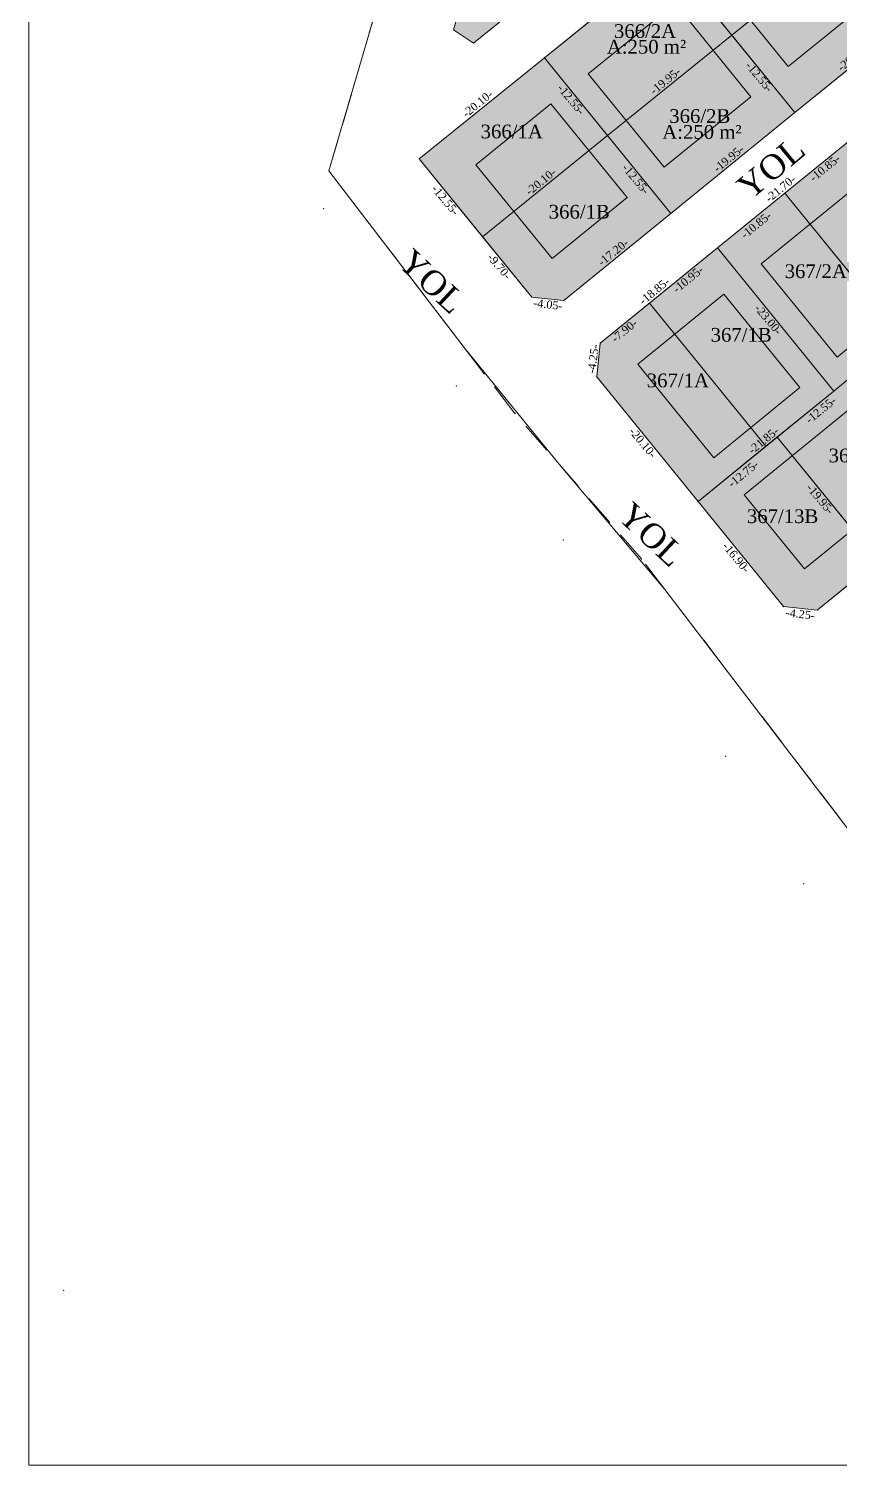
# Model space of a CAD drawing. Header units: millimetres. Extents: x 566284 to 574062, y 4517236 to 4521877.
# Drawn here: x 572009.1 to 572110.5, y 4517973.9 to 4518153.4 of the extents above; entities that cross this region are included whole.
import ezdxf

# ---------------------------------------------------------------- set-up
doc = ezdxf.new("R2010")
doc.units = ezdxf.units.MM
doc.layers.get('0').update_dxf_attribs({"color": 5, "lineweight": 0})
for name, color, linetype, lineweight in [('1_UYG_DISI', 6, 'Continuous', 0), ('DETAY_SNR_PAFTA', 251, 'Continuous', 0), ('DETAY_YAZI_PAFTA', 1, 'Continuous', 0), ('NKOT', 1, 'Continuous', 0), ('NOKTA_PARSEL_YENI', 18, 'Continuous', 0), ('SNRTIP_GECERLI', 30, 'Continuous', 0), ('YAPI OTURUM SINIRI', 253, 'Continuous', 0), ('yazı', 8, 'Continuous', 20), ('yeni', 4, 'Continuous', 0)]:
    doc.layers.add(name, color=color, linetype=linetype, lineweight=lineweight)
doc.styles.get("Standard").update_dxf_attribs({"font": 'TimesNewRoman.ttf'})

msp = doc.modelspace()

# ---------------------------------------------------------------- hatches: boundary and pattern name
h = msp.add_hatch(color=3)
h.dxf.hatch_style = 1
h.paths.add_polyline_path([(572088.91, 4518180.33), (572069.95, 4518179.76), (572062.19, 4518153.26), (572064.68, 4518151.61), (572091.54, 4518173.34)])
at = {"layer": 'DETAY_YAZI_PAFTA'}
h = msp.add_hatch(color=1, dxfattribs=at)
h.dxf.hatch_style = 1
h.paths.add_polyline_path([(572112.51, 4518165.17), (572104.6, 4518174.9), (572089.05, 4518162.32), (572096.96, 4518152.59)])
h = msp.add_hatch(color=1, dxfattribs=at)
h.dxf.hatch_style = 1
h.paths.add_polyline_path([(572112.51, 4518165.17), (572096.96, 4518152.59), (572104.83, 4518142.91), (572120.35, 4518155.52)])
h = msp.add_hatch(color=1, dxfattribs=at)
h.dxf.hatch_style = 1
h.paths.add_polyline_path([(572096.96, 4518152.59), (572089.05, 4518162.32), (572073.53, 4518149.77), (572081.44, 4518140.04)])
h = msp.add_hatch(color=1, dxfattribs=at)
h.dxf.hatch_style = 1
h.paths.add_polyline_path([(572104.83, 4518142.91), (572096.96, 4518152.59), (572081.44, 4518140.04), (572089.35, 4518130.31)])
h = msp.add_hatch(color=256, dxfattribs=at)
h.dxf.hatch_style = 1
h.paths.add_polyline_path([(572081.44, 4518140.04), (572073.53, 4518149.77), (572057.91, 4518137.14), (572065.82, 4518127.41)])
h = msp.add_hatch(color=256, dxfattribs=at)
h.dxf.hatch_style = 1
h.paths.add_polyline_path([(572081.44, 4518140.04), (572065.82, 4518127.41), (572071.96, 4518119.86), (572075.98, 4518119.45), (572089.35, 4518130.31)])
h = msp.add_hatch(color=1, dxfattribs=at)
h.dxf.hatch_style = 1
h.paths.add_polyline_path([(572111.99, 4518139.7), (572103.57, 4518132.86), (572118.1, 4518114.99), (572121.42, 4518117.69), (572126.51, 4518121.85)])
h = msp.add_hatch(color=1, dxfattribs=at)
h.dxf.hatch_style = 1
h.paths.add_polyline_path([(572103.57, 4518132.86), (572095.15, 4518126.01), (572109.69, 4518108.12), (572112.35, 4518110.3), (572118.1, 4518114.99)])
h = msp.add_hatch(color=1, dxfattribs=at)
h.dxf.hatch_style = 1
h.paths.add_polyline_path([(572095.15, 4518126.01), (572086.66, 4518119.11), (572101.22, 4518101.21), (572109.69, 4518108.12)])
h = msp.add_hatch(color=1, dxfattribs=at)
h.dxf.hatch_style = 1
h.paths.add_polyline_path([(572086.66, 4518119.11), (572080.51, 4518114.1), (572080.07, 4518109.88), (572092.74, 4518094.3), (572101.22, 4518101.21)])
h = msp.add_hatch(color=1, dxfattribs=at)
h.dxf.hatch_style = 1
h.paths.add_polyline_path([(572112.35, 4518110.3), (572109.69, 4518108.12), (572102.63, 4518102.36), (572115.2, 4518086.9), (572124.94, 4518094.81)])
h = msp.add_hatch(color=1, dxfattribs=at)
h.dxf.hatch_style = 1
h.paths.add_polyline_path([(572102.63, 4518102.36), (572092.74, 4518094.3), (572103.41, 4518081.18), (572107.63, 4518080.74), (572115.2, 4518086.9)])

# ---------------------------------------------------------------- linework, layer by layer
at = {"color": 18, "true_color": 0x000000}
for points in [[(572060.14, 4518411.62), (572157.77, 4518267.92), (572230.03, 4518270.8), (572232.71, 4518273.9), (572232.47, 4518276.21), (572242.35, 4518277.84), (572247.04, 4518233.48), (572245.54, 4518131.54), (572225.56, 4518073.59), (572224.37, 4518074.43), (572161.36, 4518007.41), (572157.96, 4518005.53), (572125.03, 4518035.66), (572099.52, 4518069.02), (572088.59, 4518083.32), (572075.17, 4518099.21), (572063.64, 4518113.4), (572046.61, 4518135.62), (572058.34, 4518175.72), (572061.43, 4518229.63), (572047.35, 4518275.69), (572046.59, 4518320.31), (572049.98, 4518402.06), (572060.14, 4518411.62)], [(572069.95, 4518179.76), (572088.91, 4518180.33), (572091.54, 4518173.34), (572064.68, 4518151.61), (572062.19, 4518153.26), (572069.95, 4518179.76)]]:
    msp.add_lwpolyline(points, dxfattribs=at)
at = {"layer": '1_UYG_DISI', "color": 18, "lineweight": 0, "true_color": 0x000000}
for p, q in [((572062.19, 4518153.26), (572069.95, 4518179.76)), ((572091.54, 4518173.34), (572064.68, 4518151.61)), ((572051.66, 4518152.89), (572052.79, 4518156.73)), ((572064.68, 4518151.61), (572062.19, 4518153.26)), ((572049.98, 4518147.13), (572051.1, 4518150.97)), ((572048.29, 4518141.37), (572049.42, 4518145.21)), ((572046.61, 4518135.62), (572047.73, 4518139.45)), ((572047.82, 4518134.04), (572046.61, 4518135.62)), ((572051.47, 4518129.28), (572049.04, 4518132.45)), ((572055.12, 4518124.51), (572052.69, 4518127.69)), ((572058.77, 4518119.75), (572056.34, 4518122.93)), ((572062.42, 4518114.99), (572059.99, 4518118.17)), ((572066.07, 4518110.23), (572063.64, 4518113.4)), ((572069.72, 4518105.47), (572067.29, 4518108.64)), ((572069.92, 4518105.25), (572069.72, 4518105.47)), ((572073.85, 4518100.72), (572071.23, 4518103.74)), ((572077.79, 4518096.2), (572075.17, 4518099.21)), ((572081.73, 4518091.67), (572079.11, 4518094.69)), ((572085.67, 4518087.14), (572083.04, 4518090.16)), ((572088.59, 4518083.32), (572086.16, 4518086.5)), ((572092.23, 4518078.56), (572089.8, 4518081.74)), ((572095.88, 4518073.79), (572093.45, 4518076.97)), ((572099.52, 4518069.02), (572097.09, 4518072.2)), ((572103.16, 4518064.26), (572100.74, 4518067.44)), ((572106.81, 4518059.49), (572104.38, 4518062.67)), ((572110.45, 4518054.72), (572108.02, 4518057.9))]:
    msp.add_line(p, q, dxfattribs=at)
for p in [(572046.61, 4518135.62, 150.87), (572046.61, 4518135.62, 150.87), (572069.72, 4518105.47, 152.66), (572069.72, 4518105.47, 152.66), (572085.67, 4518087.14, 152.58), (572085.67, 4518087.14, 152.58)]:
    msp.add_point(p, dxfattribs=at)
at = {"layer": 'DETAY_SNR_PAFTA', "color": 18, "lineweight": 0, "true_color": 0x000000}
for p, q in [((572062.19, 4518153.26), (572069.95, 4518179.76)), ((572091.54, 4518173.34), (572064.68, 4518151.61)), ((572064.68, 4518151.61), (572062.19, 4518153.26))]:
    msp.add_line(p, q, dxfattribs=at)
at = {"layer": 'NKOT'}
for points in [[(572112.51, 4518165.17), (572104.6, 4518174.9), (572089.05, 4518162.32), (572096.96, 4518152.59), (572112.51, 4518165.17)], [(572112.51, 4518165.17), (572096.96, 4518152.59), (572104.83, 4518142.91), (572120.35, 4518155.52), (572112.51, 4518165.17)], [(572096.96, 4518152.59), (572089.05, 4518162.32), (572073.53, 4518149.77), (572081.44, 4518140.04), (572096.96, 4518152.59)], [(572104.83, 4518142.91), (572096.96, 4518152.59), (572081.44, 4518140.04), (572089.35, 4518130.31), (572104.83, 4518142.91)], [(572081.44, 4518140.04), (572073.53, 4518149.77), (572057.91, 4518137.14), (572065.82, 4518127.41), (572081.44, 4518140.04)], [(572081.44, 4518140.04), (572065.82, 4518127.41), (572071.96, 4518119.86), (572075.98, 4518119.45), (572089.35, 4518130.31), (572081.44, 4518140.04)], [(572111.99, 4518139.7), (572103.57, 4518132.86), (572118.1, 4518114.99), (572121.42, 4518117.69), (572126.51, 4518121.85), (572111.99, 4518139.7)], [(572103.57, 4518132.86), (572095.15, 4518126.01), (572109.69, 4518108.12), (572112.35, 4518110.3), (572118.1, 4518114.99), (572103.57, 4518132.86)], [(572095.15, 4518126.01), (572086.66, 4518119.11), (572101.22, 4518101.21), (572109.69, 4518108.12), (572095.15, 4518126.01)], [(572086.66, 4518119.11), (572080.51, 4518114.1), (572080.07, 4518109.88), (572092.74, 4518094.3), (572101.22, 4518101.21), (572086.66, 4518119.11)], [(572112.35, 4518110.3), (572109.69, 4518108.12), (572102.63, 4518102.36), (572115.2, 4518086.9), (572124.94, 4518094.81), (572112.35, 4518110.3)], [(572102.63, 4518102.36), (572092.74, 4518094.3), (572103.41, 4518081.18), (572107.63, 4518080.74), (572115.2, 4518086.9), (572102.63, 4518102.36)]]:
    msp.add_lwpolyline(points, close=True, dxfattribs=at)
at = {"layer": 'NOKTA_PARSEL_YENI', "color": 18, "lineweight": 0, "true_color": 0x000000}
for p in [(572073.53, 4518149.77), (572104.83, 4518142.91), (572057.91, 4518137.14), (572046.61, 4518135.62), (572048.49, 4518133.17), (572045.95, 4518130.93), (572089.35, 4518130.31), (572095.15, 4518126.01), (572071.96, 4518119.86), (572075.98, 4518119.45), (572080.51, 4518114.1), (572062.55, 4518108.75), (572080.07, 4518109.88), (572109.69, 4518108.12), (572092.74, 4518094.3), (572075.91, 4518089.49), (572103.41, 4518081.18), (572107.63, 4518080.74), (572096.2, 4518062.45), (572105.95, 4518046.54)]:
    msp.add_point(p, dxfattribs=at)
at = {"layer": 'NOKTA_PARSEL_YENI', "lineweight": 0}
msp.add_point((572013.46, 4517995.73), dxfattribs=at)
at = {"layer": 'SNRTIP_GECERLI', "color": 18, "lineweight": 0, "true_color": 0x000000}
for p, q in [((572073.53, 4518149.77), (572089.05, 4518162.32)), ((572104.83, 4518142.91), (572089.05, 4518162.32)), ((572120.35, 4518155.52), (572104.83, 4518142.91)), ((572057.91, 4518137.14), (572073.53, 4518149.77)), ((572089.35, 4518130.31), (572073.53, 4518149.77)), ((572104.83, 4518142.91), (572089.35, 4518130.31)), ((572095.15, 4518126.01), (572111.99, 4518139.7)), ((572071.96, 4518119.86), (572057.91, 4518137.14)), ((572118.09, 4518115), (572103.57, 4518132.86)), ((572089.35, 4518130.31), (572075.98, 4518119.45)), ((572080.51, 4518114.1), (572095.15, 4518126.01)), ((572109.69, 4518108.12), (572095.15, 4518126.01)), ((572075.98, 4518119.45), (572071.96, 4518119.86)), ((572101.22, 4518101.21), (572086.67, 4518119.1)), ((572080.07, 4518109.88), (572080.51, 4518114.1)), ((572109.69, 4518108.12), (572112.35, 4518110.3)), ((572092.74, 4518094.3), (572080.07, 4518109.88)), ((572092.74, 4518094.3), (572109.69, 4518108.12)), ((572103.41, 4518081.18), (572092.74, 4518094.3)), ((572124.94, 4518094.81), (572107.63, 4518080.74)), ((572107.63, 4518080.74), (572103.41, 4518081.18))]:
    msp.add_line(p, q, dxfattribs=at)
at = {"layer": 'YAPI OTURUM SINIRI', "color": 18, "true_color": 0x000000}
for points in [[(572114.87, 4518157.51), (572105.42, 4518169.13), (572094.54, 4518160.33), (572104.01, 4518148.68)], [(572089.87, 4518156.55), (572079.01, 4518147.77), (572088.52, 4518136.08), (572099.35, 4518144.89)], [(572074.35, 4518144), (572064.95, 4518136.4), (572074.49, 4518124.68), (572083.86, 4518132.3)], [(572122.29, 4518122.28), (572112.82, 4518133.93), (572100.63, 4518124.02), (572110.12, 4518112.35)], [(572095.97, 4518120.24), (572085.21, 4518111.49), (572094.72, 4518099.79), (572105.47, 4518108.56)], [(572119.46, 4518096.8), (572111.92, 4518106.07), (572111.92, 4518106.07), (572098.51, 4518095.13), (572106.03, 4518085.88)]]:
    msp.add_lwpolyline(points, close=True, dxfattribs=at)
at = {"layer": 'yeni'}
for p, q in [((572096.96, 4518152.59), (572112.51, 4518165.17)), ((572081.44, 4518140.04), (572096.96, 4518152.59)), ((572065.82, 4518127.41), (572081.44, 4518140.04)), ((572102.63, 4518102.36), (572115.2, 4518086.9))]:
    msp.add_line(p, q, dxfattribs=at)
at = {"layer": 'yeni', "color": 251, "true_color": 0x636466}
msp.add_lwpolyline([(572009.1, 4518429.1), (572290.78, 4518429.1), (572290.78, 4517973.87), (572009.1, 4517973.87)], close=True, dxfattribs=at)
msp.add_lwpolyline([(572009.1, 4518429.1), (572290.78, 4518429.1), (572290.78, 4517973.87), (572009.1, 4517973.87)], close=True, dxfattribs=at)
at = {"layer": 'yeni'}
for points in [[(572104.6, 4518174.9), (572089.05, 4518162.32), (572104.83, 4518142.91), (572120.35, 4518155.52)], [(572089.05, 4518162.32), (572073.53, 4518149.77), (572089.35, 4518130.31), (572104.83, 4518142.91)], [(572073.53, 4518149.77), (572057.91, 4518137.14), (572071.96, 4518119.86), (572075.98, 4518119.45), (572089.35, 4518130.31)], [(572126.51, 4518121.85), (572111.99, 4518139.7), (572103.57, 4518132.86), (572118.1, 4518114.99), (572121.42, 4518117.69)], [(572103.57, 4518132.86), (572095.15, 4518126.01), (572109.69, 4518108.12), (572112.35, 4518110.3), (572118.1, 4518114.99)], [(572095.15, 4518126.01), (572086.66, 4518119.11), (572101.22, 4518101.21), (572109.69, 4518108.12)], [(572086.66, 4518119.11), (572080.51, 4518114.1), (572080.07, 4518109.88), (572092.74, 4518094.3), (572101.22, 4518101.21)], [(572124.94, 4518094.81), (572112.35, 4518110.3), (572109.69, 4518108.12), (572092.74, 4518094.3), (572103.41, 4518081.18), (572107.63, 4518080.74)]]:
    msp.add_lwpolyline(points, close=True, dxfattribs=at)

# ---------------------------------------------------------------- texts
at = {"layer": 'DETAY_YAZI_PAFTA', "color": 18, "lineweight": 0, "true_color": 0x000000}
for rotation, p in [(39.7819, (572099.25, 4518131.88)), (316.995, (572055.07, 4518123.89)), (316.995, (572082.5, 4518092.27))]:
    msp.add_text('YOL', height=3, rotation=rotation, dxfattribs=at).set_placement(p)
at = {"layer": 'yazı', "color": 18, "true_color": 0x000000}
for s, p in [('366/2A', (572082.23, 4518152.25)), ('A:250 m²', (572081.34, 4518150.29)), ('366/2B', (572089.14, 4518141.63)), ('366/1A', (572065.57, 4518139.7)), ('A:250 m²', (572088.27, 4518139.64)), ('366/1B', (572074.08, 4518129.67)), ('367/2A', (572103.56, 4518122.24)), ('367/1B', (572094.31, 4518114.29)), ('367/1A', (572086.33, 4518108.59)), ('367/13A', (572109.05, 4518099.21)), ('367/13B', (572098.84, 4518091.62))]:
    msp.add_text(s, height=1.715, dxfattribs=at).set_placement(p)
for s, rotation, p in [('-20.00-', 39.114, (572110.66, 4518148.01)), ('-19.95-', 39.114, (572087.26, 4518145.11)), ('-12.55-', 310, (572098.6, 4518148.75)), ('-12.55-', 310, (572075.09, 4518145.93)), ('-20.10-', 39.114, (572063.79, 4518142.25)), ('-19.95-', 39.114, (572095.16, 4518135.4)), ('-10.85-', 39.114, (572107.19, 4518134.22)), ('-20.10-', 39.114, (572071.69, 4518132.52)), ('-12.55-', 310, (572083.17, 4518135.99)), ('-12.55-', 310, (572059.38, 4518133.35)), ('-21.70-', 39.114, (572101.64, 4518131.65)), ('-10.85-', 39.114, (572098.6, 4518127.1)), ('-17.20-', 39.114, (572080.73, 4518123.68)), ('-9.70-', 310, (572066.35, 4518124.79)), ('-10.95-', 39.114, (572090.1, 4518120.32)), ('-18.85-', 39.114, (572085.89, 4518118.85)), ('-4.05-', 353.4866, (572072.11, 4518118.66)), ('-23.00-', 310, (572099.72, 4518118.43)), ('-7.90-', 39.114, (572082.42, 4518114.13)), ('-4.25-', 82, (572079.86, 4518110.25)), ('-12.55-', 39.114, (572106.68, 4518103.98)), ('-20.10-', 310, (572084.04, 4518103.04)), ('-21.85-', 39.114, (572099.52, 4518100.18)), ('-12.75-', 39.114, (572096.99, 4518096.01)), ('-19.95-', 310, (572106.21, 4518095.99)), ('-16.90-', 310, (572095.71, 4518088.69)), ('-4.25-', 353.4866, (572103.65, 4518079.96))]:
    msp.add_text(s, height=1, rotation=rotation, dxfattribs=at).set_placement(p)

doc.saveas('drawing.dxf')
